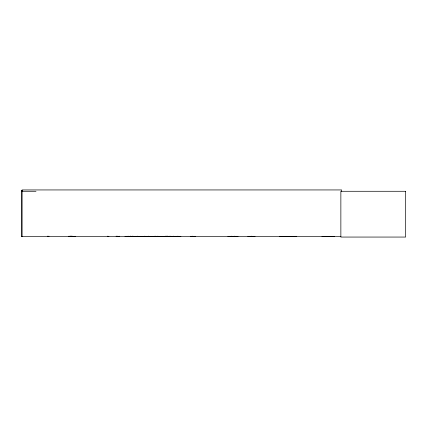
<?xml version="1.0" encoding="UTF-8"?>
<svg xmlns="http://www.w3.org/2000/svg" width="427" height="427" viewBox="0 0 427 427"><rect width="100%" height="100%" fill="white"/><g stroke="black" fill="none" stroke-linecap="round" stroke-linejoin="round"><path stroke-width="0.64" d="M164.08 236.627L164.069 236.296M170.933 236.617L170.869 236.2M289.527 236.659L289.533 236.296M296.53 236.627L296.37 236.296M296.397 236.617L296.397 236.296M228.023 236.675L237.983 236.638M146.52 236.617L146.514 236.328M169.108 236.617L169.044 236.2M71.725 236.617L71.741 236.328M118.311 236.638L118.589 236.627M118.621 236.617L118.637 236.328M334.122 236.665L322.033 236.654L334.127 236.654L334.037 236.312M332.932 236.563L333.001 236.665M322.134 236.563L334.047 236.563M228.183 236.627L228.21 236.328M141.55 236.627L175.187 236.627M141.721 236.627L141.753 236.328L141.785 236.675M125.015 236.627L141.011 236.579M170.704 236.627L170.64 236.2M22.684 190.421L21.35 190.421L21.35 236.675L340.949 236.675M21.35 191.28L35.996 191.28M127.977 236.377L136.523 236.377M148.676 236.377L157.221 236.377M159.906 236.377L168.451 236.377M279.605 236.377L288.156 236.377M294.4 236.473L281.985 236.665M127.961 236.489L136.544 236.499M148.66 236.499L157.243 236.499M159.89 236.499L168.468 236.489M279.589 236.489L294.4 236.563M108.661 236.617L108.901 236.627M176.383 236.328L180.904 236.627M190.33 236.675L190.33 236.296L190.362 236.579L195.422 236.659M254.844 236.579L247.98 236.627L247.98 236.296M279.6 236.649L296.754 236.659M166.679 236.627L166.631 236.328M180.706 236.627L180.669 236.328M130.731 236.627L130.758 236.104M156.058 236.627L156.026 236.328M174.275 236.617L174.259 236.296M167.726 236.617L167.656 236.2M296.482 236.579L296.482 236.328M166.968 236.675L166.872 236.104M155.556 236.617L155.588 236.2M170.976 236.627L170.981 236.296M164.112 236.627L164.112 236.296M341.616 191.28L341.616 189.94L22.103 189.94L22.103 236.675M294.39 236.312L294.4 236.665M289.506 236.296L289.506 236.675M254.844 236.296L254.844 236.675M251.53 236.2L251.53 236.675M251.295 236.2L251.295 236.675M237.775 236.296L237.775 236.675M234.604 236.2L234.604 236.675M234.407 236.2L234.407 236.675M233.916 236.296L233.916 236.675M232.096 236.296L232.096 236.675M231.605 236.2L231.605 236.675M231.407 236.2L231.407 236.675M228.237 236.296L228.237 236.675M195.155 236.296L195.155 236.675M192.283 236.2L192.283 236.675M192.113 236.2L192.113 236.675M180.632 236.296L180.632 236.675M177.968 236.2L177.968 236.675M177.819 236.2L177.819 236.675M176.346 236.296L176.346 236.675M175.262 236.296L175.262 236.675M173.794 236.2L173.794 236.675M173.645 236.2L173.645 236.675M169.268 236.2L169.268 236.675M169.156 236.296L169.156 236.675M167.624 236.2L167.624 236.675M167.203 236.2L167.203 236.675M166.583 236.296L166.541 236.675M165.964 236.104L165.964 236.675M165.799 236.2L165.799 236.675M165.655 236.296L165.655 236.675M164.331 236.296L164.331 236.675M160.814 236.296L160.814 236.675M158.903 236.296L158.903 236.675M157.942 236.2L157.942 236.675M157.776 236.2L157.776 236.675M155.988 236.296L155.988 236.675M155.492 236.296L155.492 236.675M155.449 236.296L155.449 236.675M155.348 236.2L155.348 236.675M154.707 236.2L154.707 236.675M152.033 236.296L152.033 236.675M151.494 236.296L151.494 236.675M148.553 236.2L148.553 236.675M148.377 236.2L148.377 236.675M146.803 236.296L146.803 236.675M146.477 236.296L146.477 236.675M144.902 236.2L144.902 236.675M144.726 236.2L144.726 236.675M141.011 236.296L141.011 236.675M137.697 236.2L137.697 236.675M137.462 236.2L137.462 236.675M134.964 236.296L134.964 236.675M134.815 236.296L134.815 236.675M134.147 236.296L134.147 236.675M133.032 236.2L133.032 236.675M132.861 236.2L132.861 236.675M132.253 236.51L132.221 236.2M132.06 236.2L132.06 236.675M130.561 236.2L130.47 236.675M129.989 236.296L129.989 236.675M128.18 236.2L128.18 236.675M128.025 236.2L128.025 236.675M125.276 236.296L125.276 236.675M119.469 236.2L119.469 236.675M118.727 236.296L118.685 236.675M117.105 236.104L117.105 236.675M116.224 236.104L116.197 236.675M108.597 236.296L108.597 236.675M108.554 236.296L108.554 236.675M107.871 236.104L107.871 236.675M75.333 236.296L75.328 236.675L68.459 236.659L68.464 236.296M72.574 236.2L72.569 236.675M72.014 236.2L72.019 236.675M71.848 236.104L71.848 236.675M71.763 236.104L71.784 236.675M70.514 236.104L70.514 236.675M70.455 236.104L70.428 236.675M69.094 236.104L69.094 236.675M48.87 236.104L48.87 236.675M47.536 236.104L47.536 236.675M172.193 236.579L172.204 236.296L172.193 236.579M129.728 236.638L129.739 236.328L129.728 236.638M405.65 191.28L340.863 191.28L340.863 237.06L405.65 237.06L405.65 191.28M167.421 236.675L167.421 236.2L167.384 236.675"/></g></svg>
